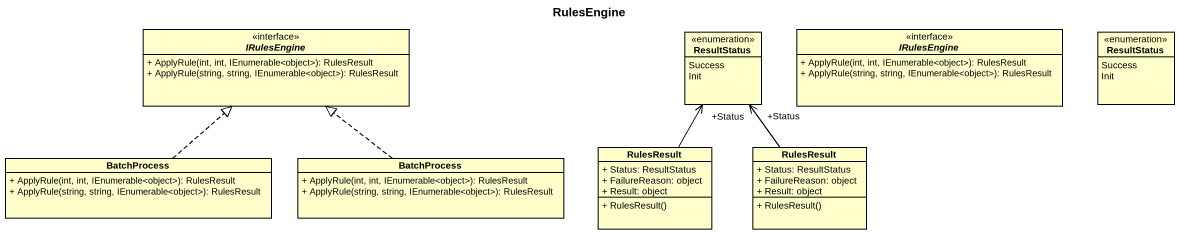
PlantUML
@startuml
title RulesEngine
hide circle
hide empty members
skinparam classAttributeIconSize 0
interface IRulesEngine {
  + ApplyRule(int, int, IEnumerable<object>): RulesResult
  + ApplyRule(string, string, IEnumerable<object>): RulesResult
}
enum ResultStatus {
  Success
  Init
}
interface "IRulesEngine" as IRulesEngine_2 {
  + ApplyRule(int, int, IEnumerable<object>): RulesResult
  + ApplyRule(string, string, IEnumerable<object>): RulesResult
}
enum "ResultStatus" as ResultStatus_2 {
  Success
  Init
}
class BatchProcess {
  + ApplyRule(int, int, IEnumerable<object>): RulesResult
  + ApplyRule(string, string, IEnumerable<object>): RulesResult
}
class "BatchProcess" as BatchProcess_2 {
  + ApplyRule(int, int, IEnumerable<object>): RulesResult
  + ApplyRule(string, string, IEnumerable<object>): RulesResult
}
class RulesResult {
  + Status: ResultStatus
  + FailureReason: object
  + Result: object
  + RulesResult()
}
class "RulesResult" as RulesResult_2 {
  + Status: ResultStatus
  + FailureReason: object
  + Result: object
  + RulesResult()
}
BatchProcess .up.|> IRulesEngine
BatchProcess_2 .up.|> IRulesEngine
RulesResult -up-> "+Status" ResultStatus
RulesResult_2 -up-> "+Status" ResultStatus
@enduml
